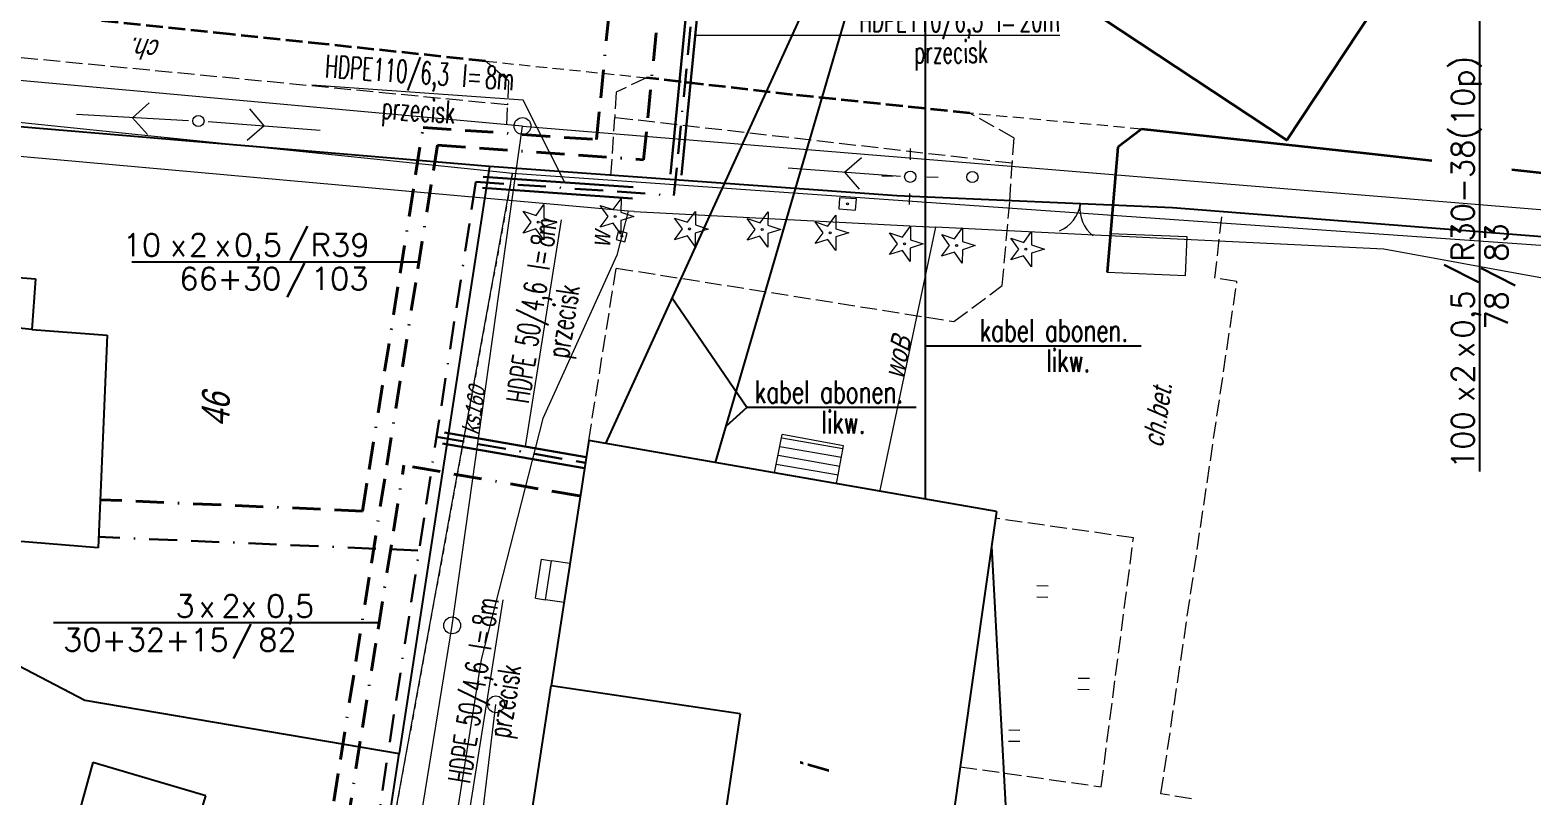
# Model space of a CAD drawing. Header units: millimetres. Extents: x 4848043 to 9699780, y 5827542 to 11659147.
# Drawn here: x 4848977.9 to 4849111.6, y 5829630.9 to 5829699.1 of the extents above; entities that cross this region are included whole.
import ezdxf
from ezdxf.enums import TextEntityAlignment as Align

# ---------------------------------------------------------------- set-up
doc = ezdxf.new("R2010")
doc.units = ezdxf.units.MM
doc.header["$MEASUREMENT"] = 0
for name, pattern in [('0', [0]), ('BORDER', [1.75, 0.5, -0.25, 0.5, -0.25, 0, -0.25]), ('GUZ', [1, 0.5, -0.5]), ('KOC', [2, 1.5, -0.5]), ('KOJ', [0]), ('KOU', [1.5, 1, -0.5]), ('UPW', [0])]:
    doc.linetypes.add(name, pattern=pattern)
doc.layers.get('0').update_dxf_attribs({"lineweight": 18})
for name, color, linetype, lineweight in [('EBTPO_L_6', 9, '0', 18), ('EBUOA_T_1', 251, '0', 25), ('EBUPP_L_0', 7, '0', 18), ('EBUPP_L_3', 6, '0', 25), ('EDZPD_L_0', 251, '0', 18), ('EDZTD_T_0', 7, '0', 25), ('EUZPU_L_4', 251, 'GUZ', 18), ('SDROK_T_1', 251, '0', 18), ('SDRPK_L_0', 7, '0', 35), ('SDRPK_L_1', 7, 'KOU', 18), ('SDRPK_L_2', 251, 'KOC', 18), ('SZOPO_T_0', 251, '0', 18), ('SZZPZ_T_0', 251, '0', 15), ('TEL kable doziemne proj.', 32, 'BORDER', 30), ('TEL rury', 6, 'Continuous', 30), ('TEL rury opis MONIKA', 6, 'Continuous', 20), ('TES kable doziemne proj.', 4, 'BORDER', 40), ('UEEPA_T_2', 251, '0', 18), ('UKKOO_T_2', 7, '0', 18), ('UKKPA_T_4', 251, '0', 18), ('UKKPOR_L_0', 36, '0', 18), ('UTTPA_T_0', 7, '0', 18), ('UWWOA_T_0', 251, '0', 18), ('UWWOO_T_0', 251, '0', 18), ('UWWPA_T_0', 251, '0', 18), ('UWWPO_L_0', 162, 'UPW', 18)]:
    doc.layers.add(name, color=color, linetype=linetype, lineweight=lineweight)
doc.layers.add('RYS layout', color=7, linetype='Continuous', lineweight=30, plot=False)
for name, color, linetype in [('SZOPO_L_0', 251, 'BGS'), ('TES kable napow. likw.', 9, 'LIN_NAPOW_LIKW'), ('TES opisy kabli abon.', 30, 'Continuous'), ('TES opisy kabli rozdz.', 30, 'Continuous'), ('TES rury', 6, 'Continuous')]:
    doc.layers.add(name, color=color, linetype=linetype)
doc.styles.add('ROMANS', font='simplex.shx')
doc.styles.add('SIMPLEX', font='simplex.shx', dxfattribs={"width": 0.8, "height": 1.5})
doc.styles.add('Simplex2', font='simplex.shx', dxfattribs={"width": 0.7})
doc.styles.get("Standard").update_dxf_attribs({"font": 'txt', "width": 0.8, "oblique": 15})
doc.linetypes.add('BGS', pattern='A,2.5,[133,ltypeshp.shx,S=0.2,R=0,X=0,Y=0],2.5', length=5)
doc.linetypes.add('LIN_NAPOW_LIKW', pattern='A,0.0001,[131,ltypeshp.shx,S=0.1,R=20,X=0.34023,Y=-0.12817],-0.1,[131,ltypeshp.shx,S=0.1,R=200,X=0.35977,Y=0.12817],-0.3,[135,l_napow.shx,S=0.1,R=0,X=-0.4,Y=0],-0.2,[135,l_napow.shx,S=0.1,R=180,X=0.2,Y=0],-0.2', length=0.8001)

# ---------------------------------------------------------------- blocks, each defined once
blk = doc.blocks.new('BGB')
at = {"color": 0}
for centre, start, end in [((-1.5, 0.021), 0, 60.404), ((1.5, 0.021), 120, 180.404)]:
    blk.add_arc(centre, 1.5, start, end, dxfattribs=at)
blk = doc.blocks.new('DIG')
at = {"color": 0}
for p, q in [((-0.0039, 0.31545), (0.4771, 0.67415)), ((0.4771, 0.67415), (0.2988, 0.1012)), ((-0.78225, -0.26495), (-0.3012, 0.09375)), ((-0.4937, 0.6621), (-0.0039, 0.31545)), ((-0.3012, 0.09375), (-0.4937, 0.6621)), ((0.2988, 0.1012), (0.7886, -0.24545)), ((-0.18225, -0.2575), (-0.78225, -0.26495)), ((0.01025, -0.82585), (-0.18225, -0.2575)), ((0.1886, -0.2529), (0.01025, -0.82585)), ((0.7886, -0.24545), (0.1886, -0.2529))]:
    blk.add_line(p, q, dxfattribs=at)
blk.add_circle((0, 0), 0.045, dxfattribs=at)
blk = doc.blocks.new('TRA1')
at = {"color": 0}
for p, q in [((-0.25035, 0.2597), (-0.25035, -0.2403)), ((0.24965, 0.2597), (0.24965, -0.2403))]:
    blk.add_line(p, q, dxfattribs=at)
blk = doc.blocks.new('SLS')
at = {"color": 0}
blk.add_circle((0, 0), 0.25, dxfattribs=at)
blk.add_circle((0, 0), 0.25, dxfattribs=at)
blk = doc.blocks.new('LAT')
at = {"color": 0}
for p, q in [((0.00809, 0.758155), (0.00809, 1.258155)), ((-1.24191, 0.008155), (-0.74191, 0.008155)), ((0.75809, 0.008155), (1.25809, 0.008155)), ((0.00809, -0.741845), (0.00809, -1.241845))]:
    blk.add_line(p, q, dxfattribs=at)
blk = doc.blocks.new('PNN')
at = {"color": 0}
for p, q in [((2.9395, 0.01539), (2.2324, 0.72249)), ((0.4395, 0.01539), (5.4395, 0.01539)), ((2.9395, 0.01539), (2.2324, -0.69171))]:
    blk.add_line(p, q, dxfattribs=at)
blk = doc.blocks.new('UKK')
at = {"color": 0}
blk.add_circle((0, 0), 0.375, dxfattribs=at)
blk = doc.blocks.new('WLD')
at = {"color": 0}
for p, q in [((0.375, 0.25), (-0.375, 0.25)), ((-0.375, 0.25), (-0.375, -0.25)), ((0.375, -0.25), (0.375, 0.25)), ((-0.375, -0.25), (0.375, -0.25))]:
    blk.add_line(p, q, dxfattribs=at)
blk.add_circle((0, 0), 0.045, dxfattribs=at)
blk = doc.blocks.new('ZAS')
at = {"color": 0}
for p, q in [((0.2, 0.2), (-0.2, 0.2)), ((-0.2, 0.2), (-0.2, -0.2)), ((0.2, -0.2), (0.2, 0.2)), ((-0.2, -0.2), (0.2, -0.2))]:
    blk.add_line(p, q, dxfattribs=at)
blk.add_circle((0, 0), 0.045, dxfattribs=at)
blk = doc.blocks.new('KB-RZP')
at = {"style": 'SIMPLEX'}
for s, p in [('/', (0.5, 0.389)), ('x', (-4.75, 0.25)), ('x', (-2.783, 0.25))]:
    blk.add_text(s, height=1, dxfattribs=at).set_placement(p)
at = {"style": 'SIMPLEX', "flags": 1}
blk.add_attdef('TYP-KAB', text='', height=0.5, dxfattribs=at).set_placement((-8.408, 0.25), align=Align.RIGHT)
at = {"style": 'SIMPLEX'}
for tag, p in [('POJ-KAB', (-5.158, 0.25)), ('DL-KAB', (0.19, -1.25))]:
    blk.add_attdef(tag, text='', height=1, dxfattribs=at).set_placement(p, align=Align.RIGHT)
for tag, p in [('KONS-KAB', (-3.5, 0.25)), ('SR-ZYL', (-0.85, 0.25)), ('SEP', (0.835, -1.25))]:
    blk.add_attdef(tag, text='', height=1, dxfattribs=at).set_placement(p, align=Align.CENTER)
for tag, p in [('NR-KAB', (1.5, 0.25)), ('DL-MON', (1.5, -1.25))]:
    blk.add_attdef(tag, p, '', height=1, dxfattribs=at)
at = {"style": 'SIMPLEX', "flags": 1}
blk.add_attdef('REJ-SZAF', (7.64, 0.25), '', height=0.5, dxfattribs=at)
blk = doc.blocks.new('OB')
at = {"style": 'ROMANS', "width": 0.6}
blk.add_text('l=', height=2, dxfattribs=at).set_placement((9.86, 0.18))
for tag, p in [('OB_TYP', (8.68, 0.18)), ('OB_SW', (11.54, -2.76))]:
    blk.add_attdef(tag, text='', height=2, dxfattribs=at).set_placement(p, align=Align.RIGHT)
blk.add_attdef('OB_DL', (11.91, 0.18), '', height=2, dxfattribs=at)
blk = doc.blocks.new('KB-IWP')
at = {"style": 'SIMPLEX'}
for p in [(-1.218, 0.25), (0.637, 0.25)]:
    blk.add_text('x', height=1, dxfattribs=at).set_placement(p, align=Align.RIGHT)
at = {"style": 'SIMPLEX', "flags": 1}
blk.add_attdef('TYP-KAB', text='', height=0.5, dxfattribs=at).set_placement((-6.017, 0.25), align=Align.RIGHT)
at = {"style": 'SIMPLEX'}
for tag, p in [('POJ-KAB', (-2.134, 0.25)), ('DL-KAB', (-0.618, -1.25))]:
    blk.add_attdef(tag, text='', height=1, dxfattribs=at).set_placement(p, align=Align.RIGHT)
for tag, p in [('KONS-KAB', (-0.519, 0.25)), ('SR-ZYL', (2.116, 0.25)), ('SEP', (-0.022, -1.25))]:
    blk.add_attdef(tag, text='', height=1, dxfattribs=at).set_placement(p, align=Align.CENTER)
at = {"style": 'SIMPLEX', "flags": 1}
blk.add_attdef('REJ-SZAF', (6.387, 0.25), '', height=0.5, dxfattribs=at)
at = {"style": 'SIMPLEX'}
blk.add_attdef('DL-MON', (0.697, -1.25), '', height=1, dxfattribs=at)

msp = doc.modelspace()

# ---------------------------------------------------------------- linework, layer by layer
at = {"layer": 'EBTPO_L_6', "linetype": '0'}
for p, q in [((4849044.14, 5829659.69), (4849044.84, 5829663.1)), ((4849044.62, 5829662.04), (4849050.11, 5829661.09)), ((4849044.8, 5829662.82), (4849050.24, 5829661.86)), ((4849050.28, 5829662.1), (4849044.84, 5829663.1)), ((4849049.68, 5829658.71), (4849050.28, 5829662.1)), ((4849050.28, 5829662.1), (4849050.28, 5829662.1)), ((4849044.31, 5829660.47), (4849049.84, 5829659.51)), ((4849044.47, 5829661.25), (4849049.97, 5829660.29)), ((4849022.88, 5829648.53), (4849023.4, 5829652)), ((4849023.4, 5829652), (4849024.3, 5829651.86)), ((4849023.75, 5829648.39), (4849024.3, 5829651.86)), ((4849025.93, 5829651.62), (4849024.3, 5829651.86)), ((4849022.88, 5829648.53), (4849023.75, 5829648.39)), ((4849025.41, 5829648.14), (4849023.75, 5829648.39))]:
    msp.add_line(p, q, dxfattribs=at)
at = {"layer": 'EBUPP_L_0', "linetype": '0'}
for p, q in [((4849074.04, 5829680.98), (4849073.76, 5829677.57)), ((4849080.88, 5829680.7), (4849074.04, 5829680.98)), ((4849080.74, 5829677.28), (4849080.88, 5829680.7)), ((4849073.76, 5829677.57), (4849080.74, 5829677.28))]:
    msp.add_line(p, q, dxfattribs=at)
at = {"layer": 'EBUPP_L_3', "linetype": '0'}
for p, q in [((4848970.87, 5829677.52), (4848978.36, 5829676.97)), ((4848978.36, 5829676.97), (4848978.04, 5829672.45)), ((4848978.04, 5829672.45), (4848970.87, 5829673.22)), ((4848978.04, 5829672.45), (4848984.75, 5829671.95)), ((4848984.75, 5829671.95), (4848983.93, 5829653)), ((4849027.61, 5829662.57), (4849024.28, 5829640.72)), ((4849063.92, 5829656.24), (4849027.61, 5829662.57)), ((4849063.92, 5829656.24), (4849055.85, 5829599.69)), ((4848983.93, 5829653), (4848969.41, 5829654.18)), ((4849017.99, 5829599.81), (4849024.28, 5829640.72)), ((4849025.06, 5829640.61), (4849024.28, 5829640.72)), ((4849041.1, 5829638.22), (4849025.06, 5829640.61)), ((4849041.1, 5829638.22), (4849035.8, 5829602.89)), ((4848983.47, 5829633.89), (4848981.63, 5829627.22)), ((4848993.52, 5829630.93), (4848983.47, 5829633.89)), ((4848991.62, 5829624.52), (4848993.52, 5829630.93))]:
    msp.add_line(p, q, dxfattribs=at)
at = {"layer": 'EDZPD_L_0', "linetype": '0'}
for p, q in [((4848976.33, 5829690.97), (4849020.83, 5829686.39)), ((4849007.67, 5829614.54), (4849020.83, 5829686.39)), ((4849020.83, 5829686.39), (4849112.77, 5829679.93))]:
    msp.add_line(p, q, dxfattribs=at)
at = {"layer": 'EUZPU_L_4', "linetype": 'GUZ'}
msp.add_line((4849020.83, 5829686.39), (4849007.67, 5829614.54), dxfattribs=at)
at = {"layer": 'RYS layout'}
msp.add_lwpolyline([(4849426.16, 5830198.15), (4849089.74, 5829689.31), (4848852, 5829846.49), (4849188.43, 5830355.33)], close=True, dxfattribs=at)
at = {"layer": 'SDRPK_L_0', "linetype": 'KOC'}
for p, q in [((4848995.67, 5829698.76), (4848983.99, 5829699.99)), ((4849004.12, 5829697.87), (4848995.67, 5829698.76)), ((4849018.43, 5829696.36), (4849004.12, 5829697.87)), ((4849045.76, 5829693.37), (4849032.75, 5829694.88)), ((4849061.53, 5829691.73), (4849045.76, 5829693.37))]:
    msp.add_line(p, q, dxfattribs=at)
at = {"layer": 'SDRPK_L_0', "linetype": 'KOJ'}
for p, q in [((4849076.81, 5829690.31), (4849074.7, 5829688.69)), ((4849096.82, 5829688.14), (4849076.81, 5829690.31)), ((4849074.7, 5829688.69), (4849073.76, 5829677.57)), ((4849102.66, 5829687.48), (4849096.82, 5829688.14)), ((4849113.84, 5829686.23), (4849109.78, 5829686.69))]:
    msp.add_line(p, q, dxfattribs=at)
at = {"layer": 'SDRPK_L_1', "linetype": 'KOU'}
for p, q in [((4849018.43, 5829696.36), (4849032.75, 5829694.88)), ((4849076.81, 5829690.31), (4849061.13, 5829691.75))]:
    msp.add_line(p, q, dxfattribs=at)
at = {"layer": 'SDRPK_L_2', "linetype": 'KOC'}
for p, q in [((4849020.38, 5829692.46), (4848962.75, 5829698.05)), ((4849020.46, 5829694.6), (4849018.43, 5829696.36)), ((4849020.46, 5829694.6), (4849020.38, 5829692.46)), ((4849032.75, 5829694.88), (4849030.06, 5829693.61)), ((4849030.06, 5829693.61), (4849029.92, 5829691.33)), ((4849020.31, 5829690.7), (4849020.38, 5829692.46)), ((4849029.59, 5829686.14), (4849029.92, 5829691.33)), ((4849065.3, 5829687.26), (4849029.92, 5829691.33)), ((4849065.44, 5829689.52), (4849061.53, 5829691.73)), ((4849065.44, 5829689.52), (4849065.3, 5829687.26)), ((4849065.1, 5829683.92), (4849065.3, 5829687.26)), ((4849064.42, 5829676.37), (4849065.1, 5829683.92)), ((4849083.34, 5829677.03), (4849084.02, 5829682.94)), ((4849027.61, 5829662.57), (4849030.06, 5829677.93)), ((4849030.06, 5829677.93), (4849060.12, 5829673.17)), ((4849078.55, 5829631.09), (4849085.31, 5829676.74)), ((4849085.31, 5829676.74), (4849083.34, 5829677.03)), ((4849060.12, 5829673.17), (4849064.42, 5829676.37)), ((4849076.1, 5829653.9), (4849063.83, 5829655.64)), ((4849073.23, 5829631.73), (4849076.1, 5829653.9)), ((4849060.68, 5829633.51), (4849073.23, 5829631.73)), ((4849081.27, 5829630.64), (4849078.55, 5829631.09))]:
    msp.add_line(p, q, dxfattribs=at)
at = {"layer": 'SZOPO_L_0', "linetype": 'BGS'}
for p, q in [((4849018.78, 5829686.97), (4848963.24, 5829691.66)), ((4849018.78, 5829686.97), (4849010.75, 5829634.68)), ((4849034.84, 5829685.82), (4849018.78, 5829686.97)), ((4849055.04, 5829684.36), (4849034.84, 5829685.82)), ((4849079.59, 5829683.3), (4849055.04, 5829684.36)), ((4849112.49, 5829680.71), (4849079.59, 5829683.3)), ((4848968.14, 5829647.09), (4848982.77, 5829639.44)), ((4848982.77, 5829639.44), (4849010.75, 5829634.68)), ((4849009.8, 5829628.42), (4849010.75, 5829634.68))]:
    msp.add_line(p, q, dxfattribs=at)
at = {"layer": 'TEL kable doziemne proj.', "ltscale": 5}
for p, q in [((4849035.2, 5829684.38), (4849039.25, 5829725.67)), ((4849017.56, 5829685.62), (4849009.76, 5829634.84)), ((4849017.56, 5829685.62), (4849035.2, 5829684.38)), ((4849014.07, 5829662.9), (4849027.31, 5829660.59)), ((4849012.4, 5829652.77), (4848983.97, 5829653.99))]:
    msp.add_line(p, q, dxfattribs=at)
msp.add_lwpolyline([(4849021.96, 5829625.65), (4849008.72, 5829627.69), (4849009.76, 5829634.83)], dxfattribs=at)
at = {"layer": 'TEL rury'}
for p, q in [((4849038.75, 5829725.71), (4849034.88, 5829686.29)), ((4849039.75, 5829725.62), (4849035.88, 5829686.19)), ((4849018.22, 5829686.07), (4849031.58, 5829685.14)), ((4849018.15, 5829685.08), (4849031.51, 5829684.14)), ((4849014.76, 5829663.28), (4849027.39, 5829661.08)), ((4849014.59, 5829662.3), (4849027.22, 5829660.1))]:
    msp.add_line(p, q, dxfattribs=at)
at = {"layer": 'TEL rury opis MONIKA'}
for p, q in [((4849069.54, 5829698.64), (4849037.1, 5829698.64)), ((4849021.76, 5829692.89), (4849002.95, 5829694.23)), ((4849025.48, 5829685.56), (4849021.76, 5829692.89)), ((4849025.17, 5829682.22), (4849021.96, 5829662.03)), ((4849019.96, 5829648.39), (4849016.56, 5829626.99))]:
    msp.add_line(p, q, dxfattribs=at)
at = {"layer": 'TES kable doziemne proj.', "ltscale": 5}
for p, q in [((4849028.31, 5829689.37), (4849032.24, 5829729.45)), ((4849032.5, 5829687.58), (4849035.68, 5829719.99)), ((4849007.48, 5829656.29), (4849012.87, 5829690.46)), ((4849012.87, 5829690.46), (4849028.31, 5829689.37)), ((4849003.54, 5829621.71), (4849014.14, 5829688.87)), ((4849014.14, 5829688.87), (4849032.5, 5829687.58)), ((4849005.51, 5829624.57), (4849011.16, 5829660.36)), ((4849026.79, 5829657.63), (4849011.16, 5829660.36)), ((4849007.48, 5829656.29), (4848984.12, 5829657.3))]:
    msp.add_line(p, q, dxfattribs=at)
at = {"layer": 'TES kable napow. likw.', "ltscale": 5}
for p, q in [((4849057.56, 5829724.64), (4849029.1, 5829662.31)), ((4849057.56, 5829724.64), (4849038.88, 5829660.6)), ((4849057.56, 5829724.64), (4849057.56, 5829657.35)), ((4849066.85, 5829590.74), (4849063.48, 5829653.15))]:
    msp.add_line(p, q, dxfattribs=at)
at = {"layer": 'TES opisy kabli rozdz.'}
for p, q in [((4849106.92, 5829659.8), (4849106.92, 5829704.77)), ((4848986.94, 5829678.49), (4849012.5, 5829678.49)), ((4849008.94, 5829646.32), (4848979.98, 5829646.32))]:
    msp.add_line(p, q, dxfattribs=at)
at = {"layer": 'TES rury', "linetype": 'Continuous'}
for p, q in [((4849041.69, 5829665.51), (4849035.02, 5829675.28)), ((4849076.78, 5829670.98), (4849057.69, 5829670.98)), ((4849041.69, 5829665.51), (4849039.81, 5829663.81)), ((4849056.75, 5829665.51), (4849041.69, 5829665.51))]:
    msp.add_line(p, q, dxfattribs=at)
at = {"layer": 'UKKPOR_L_0', "linetype": '0'}
for p, q in [((4849021.71, 5829690.58), (4848949.75, 5829697.1)), ((4849015.45, 5829646.1), (4849021.71, 5829690.58)), ((4849021.71, 5829690.58), (4849021.71, 5829690.58)), ((4849021.71, 5829690.58), (4849139.31, 5829680.94)), ((4849008.22, 5829601.52), (4849015.45, 5829646.1)), ((4849014.1, 5829595.86), (4849019.35, 5829639.07))]:
    msp.add_line(p, q, dxfattribs=at)
at = {"layer": 'UWWPO_L_0', "linetype": 'UPW'}
for p, q in [((4849031.13, 5829682.99), (4848932.68, 5829691.85)), ((4849031.13, 5829682.99), (4849030.12, 5829679.08)), ((4849031.67, 5829682.96), (4849031.13, 5829682.99)), ((4849031.67, 5829682.96), (4849058.49, 5829681.58)), ((4849058.49, 5829681.58), (4849053.49, 5829658)), ((4849072.04, 5829680.88), (4849058.49, 5829681.58)), ((4849098.38, 5829679.61), (4849072.04, 5829680.88)), ((4849110.23, 5829677.45), (4849098.38, 5829679.61)), ((4849030.12, 5829679.08), (4849023.54, 5829664.54)), ((4849148.01, 5829670.58), (4849110.23, 5829677.45)), ((4849023.54, 5829664.54), (4849018.04, 5829643.07)), ((4849018.04, 5829643.07), (4849010.19, 5829593.31))]:
    msp.add_line(p, q, dxfattribs=at)

# ---------------------------------------------------------------- block references
at = {"layer": 'SZOPO_T_0', "xscale": 2.000000000474189, "yscale": 2.000000000474189, "zscale": 2.000000000474189, "rotation": 171.9972371912034}
msp.add_blockref('BGB', (4849071.37, 5829683.65), dxfattribs=at)
at = {"layer": 'SZZPZ_T_0', "xscale": 2, "yscale": 2, "zscale": 2, "rotation": 88.97723720235952}
for name, p in [('DIG', (4849023.11, 5829682.01)), ('DIG', (4849029.97, 5829682.53)), ('DIG', (4849036.59, 5829681.41)), ('DIG', (4849043.05, 5829681.37)), ('DIG', (4849049.1, 5829681.07)), ('DIG', (4849055.73, 5829680.09)), ('DIG', (4849060.36, 5829679.94)), ('DIG', (4849066.52, 5829679.62)), ('TRA1', (4849068.02, 5829649.14)), ('TRA1', (4849071.69, 5829640.9)), ('TRA1', (4849065.51, 5829636.29))]:
    msp.add_blockref(name, p, dxfattribs=at)
at = {"layer": 'TEL rury opis MONIKA'}
ref = msp.add_blockref('OB', (4849054.04, 5829698.78), dxfattribs=dict(at, rotation=0.1417112773139666))
ref.add_attrib('OB_TYP', 'HDPE110/6,3', dxfattribs={"layer": '0', "height": 2, "rotation": 0.1417, "style": 'ROMANS', "oblique": 360, "width": 0.6}).set_placement((4849062.73, 5829698.98), align=Align.RIGHT)
ref.add_attrib('OB_DL', '20m', (4849065.96, 5829698.99), dxfattribs={"layer": '0', "height": 2, "rotation": 0.1417, "style": 'ROMANS', "oblique": 360, "width": 0.6})
ref.add_attrib('OB_SW', 'przecisk', dxfattribs={"layer": '0', "height": 2, "rotation": 0.1417, "style": 'ROMANS', "oblique": 360, "width": 0.6}).set_placement((4849063.12, 5829696.2), align=Align.RIGHT)
ref = msp.add_blockref('OB', (4849006.45, 5829694.59), dxfattribs=dict(at, rotation=356.0615165450828))
ref.add_attrib('OB_TYP', 'HDPE110/6,3', dxfattribs={"layer": '0', "height": 2, "rotation": 356.0615, "style": 'ROMANS', "oblique": 360, "width": 0.6}).set_placement((4849015.12, 5829694.17), align=Align.RIGHT)
ref.add_attrib('OB_DL', '8m', (4849018.35, 5829693.95), dxfattribs={"layer": '0', "height": 2, "rotation": 356.0615, "style": 'ROMANS', "oblique": 360, "width": 0.6})
ref.add_attrib('OB_SW', 'przecisk', dxfattribs={"layer": '0', "height": 2, "rotation": 356.0615, "style": 'ROMANS', "oblique": 360, "width": 0.6}).set_placement((4849015.64, 5829690.8), align=Align.RIGHT)
ref = msp.add_blockref('OB', (4849022.75, 5829667.91), dxfattribs=dict(at, rotation=81.11696599831771))
ref.add_attrib('OB_TYP', 'HDPE 50/4,6', dxfattribs={"layer": '0', "height": 2, "rotation": 81.117, "style": 'ROMANS', "oblique": 360, "width": 0.6}).set_placement((4849023.92, 5829676.52), align=Align.RIGHT)
ref.add_attrib('OB_DL', '8m', (4849024.41, 5829679.71), dxfattribs={"layer": '0', "height": 2, "rotation": 81.117, "style": 'ROMANS', "oblique": 360, "width": 0.6})
ref.add_attrib('OB_SW', 'przecisk', dxfattribs={"layer": '0', "height": 2, "rotation": 81.117, "style": 'ROMANS', "oblique": 360, "width": 0.6}).set_placement((4849026.8, 5829676.28), align=Align.RIGHT)
ref = msp.add_blockref('OB', (4849017.55, 5829634.08), dxfattribs=dict(at, rotation=81.11696599831771))
ref.add_attrib('OB_TYP', 'HDPE 50/4,6', dxfattribs={"layer": '0', "height": 2, "rotation": 81.117, "style": 'ROMANS', "oblique": 360, "width": 0.6}).set_placement((4849018.71, 5829642.69), align=Align.RIGHT)
ref.add_attrib('OB_DL', '8m', (4849019.21, 5829645.88), dxfattribs={"layer": '0', "height": 2, "rotation": 81.117, "style": 'ROMANS', "oblique": 360, "width": 0.6})
ref.add_attrib('OB_SW', 'przecisk', dxfattribs={"layer": '0', "height": 2, "rotation": 81.117, "style": 'ROMANS', "oblique": 360, "width": 0.6}).set_placement((4849021.59, 5829642.45), align=Align.RIGHT)
at = {"layer": 'TES opisy kabli abon.', "linetype": 'Continuous', "xscale": 1.999999999546588, "yscale": 1.999999999546588, "zscale": 1.999999999546588}
msp.add_blockref('KB-IWP', (4848996.8, 5829646.32), dxfattribs=at).add_auto_attribs({'POJ-KAB': '3', 'KONS-KAB': '2', 'DL-KAB': '30+32+15', 'DL-MON': '82', 'SR-ZYL': '0,5', 'SEP': '/'})
at = {"layer": 'TES opisy kabli rozdz.', "xscale": 1.999999999883585, "yscale": 1.999999999883585, "zscale": 1.999999999883585, "rotation": 90.00000000156781}
msp.add_blockref('KB-RZP', (4849106.92, 5829675.49), dxfattribs=at).add_auto_attribs({'POJ-KAB': '100', 'KONS-KAB': '2', 'SR-ZYL': '0,5', 'NR-KAB': 'R30-38(10p)', 'DL-KAB': '78', 'DL-MON': '83', 'SEP': '/'})
at = {"layer": 'TES opisy kabli rozdz.', "xscale": 1.999999999442285, "yscale": 1.999999999442285, "zscale": 1.999999999442285}
msp.add_blockref('KB-RZP', (4848999.87, 5829678.49), dxfattribs=at).add_auto_attribs({'POJ-KAB': '10', 'KONS-KAB': '2', 'SR-ZYL': '0,5', 'NR-KAB': 'R39', 'DL-KAB': '66+30', 'DL-MON': '103', 'SEP': '/'})
at = {"layer": 'UEEPA_T_2'}
for name, p, xscale, yscale, zscale, rotation in [('PNN', (4848992.87, 5829691.03), 2.000000000345118, 2.000000000345118, 2.000000000345118, 176.8672372008393), ('SLS', (4848992.87, 5829691.03), 2, 2, 2, 88.97723720235952), ('PNN', (4848992.87, 5829691.03), 1.999999999565922, 1.999999999565922, 1.999999999565922, 355.5072371996423), ('LAT', (4849056.23, 5829686.06), 2, 2, 2, 88.97723720235952), ('PNN', (4849056.23, 5829686.06), 1.99999999955402, 1.99999999955402, 1.99999999955402, 175.8072372076772), ('SLS', (4849056.23, 5829686.06), 2, 2, 2, 88.97723720235952), ('SLS', (4849061.77, 5829686.04), 2, 2, 2, 88.97723720235952)]:
    msp.add_blockref(name, p, dxfattribs=dict(at, xscale=xscale, yscale=yscale, zscale=zscale, rotation=rotation))
at = {"layer": 'UKKPA_T_4', "xscale": 2, "yscale": 2, "zscale": 2, "rotation": 88.97723720235952}
for p in [(4849021.71, 5829690.58), (4849015.45, 5829646.1), (4849019.35, 5829639.07)]:
    msp.add_blockref('UKK', p, dxfattribs=at)
at = {"layer": 'UTTPA_T_0', "xscale": 1.999999999750105, "yscale": 1.999999999750105, "zscale": 1.999999999750105, "rotation": 175.9372372152732}
msp.add_blockref('WLD', (4849050.65, 5829683.64), dxfattribs=at)
at = {"layer": 'UWWPA_T_0', "xscale": 1.999999999725989, "yscale": 1.999999999725989, "zscale": 1.999999999725989, "rotation": 345.257237199019}
msp.add_blockref('ZAS', (4849030.55, 5829680.76), dxfattribs=at)

# ---------------------------------------------------------------- texts
at = {"layer": 'EBUOA_T_1', "insert": (4849049.01, 5829633.46), "char_height": 2.48, "attachment_point": 9, "rotation": 88.9772, "line_spacing_factor": 0.82}
msp.add_mtext('i', dxfattribs=at)
at = {"layer": 'EDZTD_T_0', "insert": (4848994.42, 5829665.31), "char_height": 2.48, "attachment_point": 5, "rotation": 88.9772, "line_spacing_factor": 0.82}
msp.add_mtext('46', dxfattribs=at)
at = {"layer": 'SDROK_T_1', "char_height": 1.8, "attachment_point": 5, "line_spacing_factor": 0.82}
for s, insert, rotation in [('ch.', (4848988.19, 5829697.46), 173.9715), ('ch.bet.', (4849078.26, 5829664.86), 81.5718)]:
    msp.add_mtext(s, dxfattribs=dict(at, insert=insert, rotation=rotation))
at = {"layer": 'TES rury', "linetype": 'Continuous', "style": 'Simplex2', "width": 0.7}
for s, p in [('kabel abonen.', (4849062.42, 5829671.39)), ('likw.', (4849068.36, 5829668.68)), ('kabel abonen.', (4849042.4, 5829665.91)), ('likw.', (4849048.34, 5829663.2))]:
    msp.add_text(s, height=2, rotation=360, dxfattribs=at).set_placement(p)
at = {"layer": 'UKKOO_T_2', "insert": (4849018.13, 5829665.14), "char_height": 1.5, "attachment_point": 8, "rotation": 81.9729, "line_spacing_factor": 0.82}
msp.add_mtext('ks160', dxfattribs=at)
at = {"layer": 'UWWOA_T_0', "insert": (4849029.53, 5829680.42), "char_height": 1.8, "attachment_point": 8, "rotation": 88.9772, "line_spacing_factor": 0.82}
msp.add_mtext('w', dxfattribs=at)
at = {"layer": 'UWWOO_T_0', "insert": (4849056, 5829669.8), "char_height": 1.8, "attachment_point": 8, "rotation": 78.0327, "line_spacing_factor": 0.82}
msp.add_mtext('woB', dxfattribs=at)

doc.saveas('drawing.dxf')
